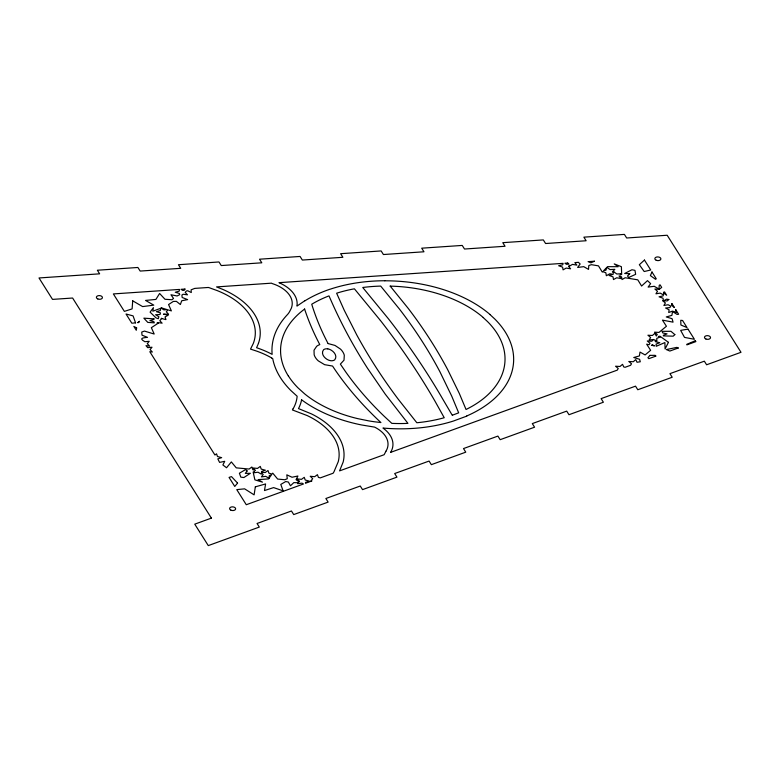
<?xml version="1.0" encoding="UTF-8"?>
<svg xmlns="http://www.w3.org/2000/svg" width="780" height="780" viewBox="0 0 780 780"><rect width="100%" height="100%" fill="white"/><g stroke="black" fill="none" stroke-linecap="round" stroke-linejoin="round"><path stroke-width="1.17" d="M269.051 478.208L269.256 475.566L271.489 474.854L268.535 478.93L258.082 479.602L262.47 482.137L254.885 479.856L253.149 472.066L254.592 471.607L253.724 472.777L258.024 472.222L261.349 474.162L261.456 472.768L263.211 474.474L261.427 476.902L265.717 476.346L269.012 478.257M258.443 343.434L256.591 347.724A79.385 48.438 3.5 0 1 272.142 354.364A121.378 74.061 3.5 0 1 287.342 314.71A31.112 18.983 3.5 0 0 289.692 311.435L291.31 308.276A34.515 21.06 3.5 0 0 275.213 284.632L272.317 283.589A2.506 1.531 3.5 0 1 271.518 283.169L216.557 286.913L222.865 289.429A82.29 50.203 3.5 0 1 258.424 343.434M386.041 451.074L386.87 449.475A33.969 20.729 3.5 0 0 374.624 427.118L361.832 425.012A120.295 73.398 3.5 0 1 301.577 399.799M385.983 451.181L384.14 454.711L339.563 470.886L343.161 462.014A80.769 49.276 3.5 0 0 311.435 413.887L298.496 408.593A79.453 48.477 3.5 0 0 301.597 399.779M390.683 452.264L391.511 450.703A38.902 23.732 3.5 0 0 382.96 428.044A120.315 73.408 3.5 0 0 453.424 421.034L465.465 416.598A4.261 2.594 3.5 0 0 466.762 416.052M293.144 408.691L292.412 409.948L307.144 415.555A75.904 46.312 3.5 0 1 338.227 461.74L334.601 470.281A25.448 15.532 3.5 0 1 333.079 473.245L320.287 477.886L318.396 477.37L317.44 474.679L314.662 476.697L310.235 476.258L312.683 478.627L310.898 481.055L311.912 480.919L305.468 483.259L305.536 482.372L309.377 481.143L305.214 480.022L304.258 477.321L301.48 479.349L297.053 478.91L299.5 481.279L299.032 481.913L296.069 479.651L297.911 476.005L292.022 477.243L286.806 474.825L287.264 478.715L284.827 479.758L277.651 479.066L272.737 473.138L272.064 474.065L268.924 473.216L267.979 470.525L265.19 472.543L261.495 472.183L261.553 471.442L265.395 470.213L261.222 469.102L260.276 466.401L257.498 468.419L253.061 467.981L255.46 470.428L252.827 469.716L251.872 467.025L249.093 469.043L236.262 467.854L231.348 461.926L226.541 467.756L222.885 464.968L224.728 461.311L219.589 462.394L217.815 458.874L221.656 457.645L217.493 456.524L216.538 453.823L214.929 454.994L149.789 351.692L152.344 352.014L150.062 349.586L152.032 347.217L147.683 347.656L145.967 345.628L149.555 346.086L147.274 343.658L149.243 341.289L144.905 341.728C138.947 338.393 142.096 337.857 147.508 337.35L142.009 335.195L141.745 332.075L144.476 331.081L154.196 334.035L151.359 327.678L158.379 323.096L157.072 323.008L157.697 322.598L162.103 323.154L159.822 320.726L161.791 318.357L161.226 318.415L165.935 319.595L165.067 316.894L168.256 315.12L163.469 314.155L168.587 314.243L166.306 311.815L167.934 309.855L171.395 310.908L168.558 304.551L173.326 301.431L176.377 301.353L180.375 304.531L181.701 300.778L187.639 299.618L182.13 297.463L181.925 295.006L183.066 294.255L187.473 294.811L185.191 292.383L186.322 291.018L187.726 290.764L191.275 292.539L191.12 289.809L194.766 288.395L208.338 287.469A12.538 7.654 3.5 0 1 210.697 288.259L217.181 290.589A77.366 47.209 3.5 0 1 253.237 343.61L250.526 349.108L256.756 351.146A72.793 44.411 3.5 0 1 271.606 357.932M304.882 300.719L296.936 306.101A39.429 24.053 3.5 0 0 278.967 282.672L563.121 263.348L562.731 264.8L558.655 265.746L562.614 267.14L563.062 269.86L566.221 268.067L570.57 268.808L568.571 266.302L569.244 265.619L569.341 266.185L572.5 264.391L576.849 265.132L574.85 262.626L578.409 262.314L580.154 263.991L577.629 267.462L583.752 266.653L588.52 269.402L588.793 265.531L591.425 264.683L598.475 265.863L602.277 272.064L602.706 271.625L605.855 272.737L606.343 275.74L609.823 273.76L613.197 274.336L609.082 275.457L613.041 276.851L613.49 279.581L616.649 277.787L620.997 278.528L619.057 275.954L621.562 276.832L622.011 279.562L625.17 277.758L637.786 279.835L641.589 286.036L647.498 280.625L650.627 283.627L648.102 287.099L654.225 286.289L658.993 289.039L659.256 285.168L660.114 284.895L661.693 287.401L659.324 289.331L654.878 289.029L657.511 291.32L655.941 293.806L660.163 293.114L663.419 294.83L663.136 295.873L659.061 296.819L663.019 298.214L663.439 300.748L662.678 300.7L665.379 302.971L663.877 305.477L668.08 304.736L670.8 306.121L669.923 307.564L665.593 308.012L669.103 309.826L668.723 312.517L672.409 311.132L676.504 312.351L675.607 309.465L678.629 314.252L677.059 314.408L672.516 311.512L671.911 315.364L666.276 316.943L672.106 318.708L673.052 322.159L662.444 320.112L666.432 326.264L658.993 332.416L654.547 332.173L657.248 334.435L656.302 336.024L654.917 333.333L652.382 335.478L647.936 335.224L650.637 337.496L649.135 340.002L653.796 339.495L651.749 341.231L647.293 340.977L649.993 343.249L649.126 344.711L646.639 344.156L650.627 350.317L645.118 354.929L640.009 352.082L639.405 355.933L633.769 357.513L639.6 359.287L640.283 361.774L637.026 362.261L635.778 359.599L633.243 361.744L628.797 361.491L631.498 363.763L630.581 365.293L625.111 367.282L623.785 366.99L622.528 364.328L620.002 366.464L615.557 366.22L618.248 368.482L617.273 370.13L390.556 452.39M452.244 415.252L442.65 398.911A1270.727 775.33 3.5 0 0 388.508 318.893L362.749 287.488A111.501 68.035 3.5 0 1 380.698 286.094L399.418 309.026A810.478 494.51 3.5 0 1 439.949 371.826L451.766 396.24L458.679 412.844L452.468 415.174M384.793 280.732L380.182 280.81A120.373 73.447 3.5 0 0 330.125 289.214A4.3 2.623 3.5 0 0 328.682 289.682L327.99 289.906A120.861 73.749 3.5 0 0 304.941 300.797M328.156 343.58L335 345.433L340.392 349.031A24.209 14.771 3.5 0 1 342.859 351.985A24.336 14.849 3.5 0 1 344.292 355.28L344.009 360.175L340.373 364.104L345.696 371.894A480.158 292.968 3.5 0 0 384.189 416.257L391.813 423.365A111.238 67.87 3.5 0 0 407.94 423.374L385.203 394.085L367.448 368.16A994.841 606.996 3.5 0 1 330.935 300.271L328.985 295.883A112.174 68.445 3.5 0 0 311.737 304.229A502.515 306.608 3.5 0 0 328.097 343.59M327.795 348.855C332.348 349.528 338.335 355.3 334.718 359.834A4.153 2.535 3.5 0 1 330.544 360.682C325.972 360.058 319.966 354.256 323.593 349.713A4.163 2.535 3.5 0 1 327.766 348.865M271.596 357.942L272.727 358.615A120.237 73.359 3.5 0 0 280.361 377.54A121.66 74.227 3.5 0 0 290.862 390.526L297.141 396.24A75.143 45.854 3.5 0 1 293.173 408.691M489.967 314.535L494.773 319A121.699 74.256 3.5 0 1 505.274 331.988A120.861 73.749 3.5 0 1 466.694 415.994M483.22 317.567L487.49 321.555A113.041 68.971 3.5 0 1 497.25 333.616A112.242 68.484 3.5 0 1 466.04 409.481L459.284 393.393L447.671 369.642A818.902 499.649 3.5 0 0 408.262 308.441L390.166 286.075M380.406 320.473L354.403 288.815A112.174 68.445 3.5 0 0 336.628 293.202L344.156 310.079L356.752 334.912A970.135 591.923 3.5 0 0 398.19 399.155L416.842 422.75A111.901 68.279 3.5 0 0 444.229 417.729L434.967 401.135A1262.898 770.552 3.5 0 0 380.416 320.473M384.803 280.8A121.095 73.885 3.5 0 1 490.035 314.506M288.317 375.931A112.291 68.513 3.5 0 1 304.639 309.046M288.376 375.921A113.129 69.02 3.5 0 0 298.135 387.982L304.58 393.802A111.569 68.074 3.5 0 0 357.698 418.626L368.462 420.829A108.478 66.183 3.5 0 0 374.673 421.795L380.903 422.546L377.315 419.162A489.957 298.945 3.5 0 1 335.049 369.779L332.572 366.054L324.597 364.669L318.279 360.857A24.326 14.849 3.5 0 1 314.165 354.802L314.018 350.22L316.68 346.291A12.451 7.595 3.5 0 1 319.79 344.594A506.376 308.968 3.5 0 1 304.58 309.007M390.175 286.123A112.447 68.611 3.5 0 1 483.288 317.538M132.717 300.836L132.112 308.899L124.371 311.386L113.363 293.923L179.488 289.429L179.224 291.125L175.285 292.247L179.38 293.475L179.702 294.645L177.079 295.981L170.937 294.743L173.521 298.389L172.029 299.735L164.989 299.276L159.607 293.485L155.903 299.423L145.548 300.427L153.787 305.136L142.623 306.589L132.717 300.836M160.68 308.315L160.339 310.557L156.4 311.678L160.495 312.907L160.007 314.515L155.6 314.74L158.867 316.709L158.301 318.708L156.049 317.909L150.091 312.146L153.397 307.651L152.831 311.191L160.68 308.315M255.333 486.847L254.114 494.861L244.627 488.845L236.769 489.625L246.285 504.728L303.459 483.99L302.006 483.142L297.706 483.697L298.418 482.742L293.816 482.615L290.462 485.794L288.376 482.04L285.714 481.543L280.79 484.429L283.101 490.844L273.604 487.598L264.488 490.552L265.59 483.941L255.333 486.847M153.953 318.854L153.855 319.469L149.916 320.59L154.011 321.818L154.284 322.832L147.791 322.403L143.842 318.152L153.953 318.854M136.646 327.902L136.276 330.262L133.868 326.45L136.646 327.902M606.674 267.56L605.982 270.163L603.593 270.719L606.674 267.56M613.87 271.859L613.509 273.205L612.398 271.82L614.864 269.324L610.028 269.597L606.899 267.335L607.571 266.643L618.16 266.711L614.24 263.903L621.397 266.692L621.679 274.492L620.149 274.843L621.231 273.751L616.834 274.004L613.87 271.859M663.848 293.221L663.634 294.021L663.614 292.227L664.531 291.895L666.637 295.23L663.848 293.221M651.983 271.986L650.374 275.594L655.561 279.308L656.263 278.791L651.983 271.986M668.46 342.332L665.087 348.933L664.892 342.566L656.204 346.3L656.117 344.087L659.792 342.693L655.532 341.747L654.683 339.944L656.867 341.055L656.76 338.335L660.436 336.94L658.369 336.482L659.948 336.2L668.46 342.332M184.967 289.058L184.246 290.306L182.822 290.452L181.028 289.322L184.967 289.058M139.445 321.35L138.703 322.549L137.67 322.647L139.445 321.35M247.104 470.974L245.329 473.401L250.37 473.284L243.906 477.535L240.815 477.145L239.392 473.216L245.641 469.55L247.104 470.974M237.569 483.093L234.77 486.457L229.057 477.409L231.504 476.619L237.569 483.093M649.925 355.368L647.926 357.747L648.794 358.683L656 356.07L655.142 355.339L649.925 355.368M629.752 273.731L627.52 275.993L628.719 277.505L635.651 274.326L634.969 270.358L631.946 269.744L624.683 273.488L629.752 273.731M674.846 334.61L673.189 336.17L663.39 335.897L663.37 335.273L667.046 333.879L662.776 332.933L662.025 331.344L670.937 331.295L674.846 334.61M644.456 260.062L639.337 264.712L644.192 271.528L650.725 269.997L644.456 260.062M668.821 299.52L667.124 300.953L663.78 300.768L666.627 299.149L668.821 299.52M594.448 261.222L590.87 262.86L588.11 261.651L594.448 261.222M695.312 340.723L686.79 344.321L686.858 344.877L695.877 341.611L695.312 340.723M671.941 303.644L671.551 305.175L674.378 307.515L671.941 303.644M161.674 307.954L161.168 308.129L163.936 309.884L167.018 309.582L161.674 307.954M678.23 348.007L669.854 351.049L666.325 349.567L676.865 347.373L678.23 348.007M211.39 518.125L194.756 524.16L208.28 545.6L259.311 527.075L257.049 523.477L291.457 510.988L293.719 514.585L328.127 502.106L325.865 498.508L360.272 486.028L362.534 489.625L396.942 477.136L394.68 473.538L429.088 461.058L431.35 464.656L465.757 452.166L463.495 448.568L497.903 436.088L500.165 439.686L534.573 427.196L532.301 423.598L566.709 411.119L568.981 414.716L603.389 402.226L601.117 398.629L635.524 386.149L637.796 389.747L672.204 377.257L669.932 373.659L704.34 361.179L706.612 364.777L741 352.297L667.192 235.248L626.672 237.998L624.409 234.4L583.869 237.159L586.131 240.757L545.591 243.516L543.319 239.918L502.778 242.668L505.05 246.266L464.51 249.025L462.238 245.427L421.697 248.186L423.969 251.784L383.419 254.534L381.157 250.936L340.616 253.695L342.878 257.293L302.338 260.052L300.076 256.454L259.526 259.204L261.797 262.802L221.257 265.561L218.985 261.963L178.445 264.722L180.716 268.32L140.176 271.069L137.904 267.472L97.364 270.231L99.635 273.829L39 277.963L52.514 299.393L72.608 298.028L211.39 518.125M652.704 345.014L651.446 345.228L654.449 345.901L652.704 345.014M687.989 329.111L680.657 330.379L684.518 337.399L694.414 339.281L687.989 329.111M135.554 322.852L131.83 323.212L126.019 313.999L133.088 315.89L135.554 322.852M567.713 263.035L564.944 263.231L566.407 264.284L569 264.137L567.713 263.035M682.568 320.502L680.745 320.268L680.891 325.006L687.034 327.581L682.568 320.502M705.861 338.978A3.022 1.843 3.5 0 0 710.521 337.701A3.022 1.843 3.5 0 0 706.134 335.79A3.022 1.843 3.5 0 0 705.861 338.978M656.224 260.257A3.022 1.843 3.5 0 0 660.884 258.979A3.022 1.843 3.5 0 0 656.497 257.069A3.022 1.843 3.5 0 0 656.224 260.257M230.977 510.188A3.022 1.843 3.5 0 0 235.638 508.911A3.022 1.843 3.5 0 0 231.25 507A3.022 1.843 3.5 0 0 230.977 510.188M97.763 298.925A3.022 1.843 3.5 0 0 102.424 297.648A3.022 1.843 3.5 0 0 98.036 295.737A3.022 1.843 3.5 0 0 97.763 298.925"/></g></svg>
